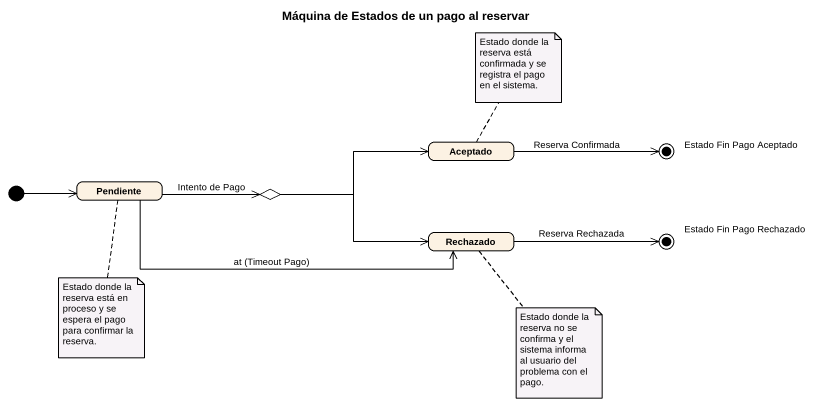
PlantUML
@startuml
title Máquina de Estados de un pago al reservar
hide empty description
state Aceptado
state "Estado Fin Pago Aceptado" as Estado_Fin_Pago_Aceptado <<end>>
state Pendiente
state choice1 <<choice>>
state Rechazado
state "Estado Fin Pago Rechazado" as Estado_Fin_Pago_Rechazado <<end>>
[*] -right-> Pendiente
Aceptado -right-> Estado_Fin_Pago_Aceptado : Reserva Confirmada
Pendiente -right-> choice1 : Intento de Pago
Pendiente -right-> Rechazado : at (Timeout Pago)
choice1 -right-> Aceptado
choice1 -right-> Rechazado
Rechazado -right-> Estado_Fin_Pago_Rechazado : Reserva Rechazada
note top of Aceptado : Estado donde la reserva está confirmada y se registra el pago en el sistema.
note bottom of Pendiente : Estado donde la reserva está en proceso y se espera el pago para confirmar la reserva.
note bottom of Rechazado : Estado donde la reserva no se confirma y el sistema informa al usuario del problema con el pago.
@enduml
